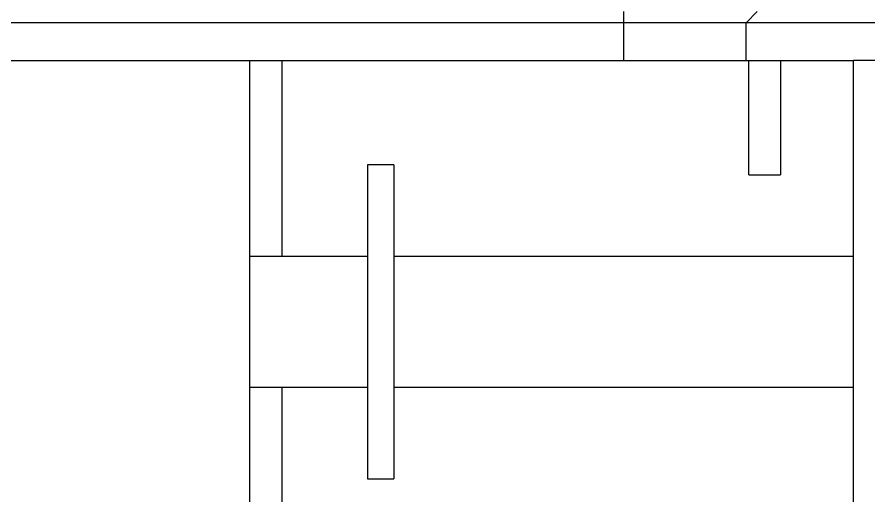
# Model space of a CAD drawing. Header units: millimetres. Extents: x -2889 to 8174, y 2447 to 8478.
# Drawn here: x 2700.74 to 2705.95, y 3460.25 to 3463.18 of the extents above; entities that cross this region are included whole.
import ezdxf

# ---------------------------------------------------------------- set-up
doc = ezdxf.new("R2010")
doc.units = ezdxf.units.MM

msp = doc.modelspace()

# ---------------------------------------------------------------- linework, layer by layer
at = {"color": 7, "linetype": 'Continuous', "lineweight": 25}
for p, q in [((2704.4523, 3463.1495), (2704.4523, 3463.2195)), ((2705.2023, 3463.1495), (2705.2679, 3463.2195)), ((2704.4523, 3463.1495), (2697.6625, 3463.1495)), ((2705.2023, 3463.1495), (2704.4523, 3463.1495)), ((2704.4523, 3462.9195), (2704.4523, 3463.1495)), ((2706.2887, 3463.1495), (2705.2023, 3463.1495)), ((2705.2023, 3462.9195), (2705.2023, 3463.1495)), ((2697.2087, 3462.9195), (2702.1587, 3462.9195)), ((2702.1587, 3462.9195), (2702.1587, 3459.7195)), ((2702.1587, 3462.9195), (2704.4523, 3462.9195)), ((2702.3587, 3461.7195), (2702.3587, 3462.9195)), ((2704.4523, 3462.9195), (2705.2023, 3462.9195)), ((2705.2023, 3462.9195), (2705.8587, 3462.9195)), ((2705.2183, 3462.2195), (2705.2183, 3462.9195)), ((2705.411, 3462.9195), (2705.411, 3462.2195)), ((2705.8587, 3459.7195), (2705.8587, 3462.9195)), ((2707.8587, 3462.9195), (2705.8587, 3462.9195)), ((2703.0425, 3462.2795), (2702.8825, 3462.2795)), ((2702.8825, 3462.2795), (2702.8825, 3461.8154)), ((2703.0425, 3462.2795), (2703.0425, 3461.8154)), ((2705.2183, 3462.2195), (2705.411, 3462.2195)), ((2702.8825, 3461.8154), (2702.8825, 3460.3595)), ((2703.0425, 3461.8154), (2703.0425, 3460.3595)), ((2702.8825, 3461.7195), (2702.1587, 3461.7195)), ((2705.8587, 3461.7195), (2703.0425, 3461.7195)), ((2702.1587, 3460.9195), (2702.8825, 3460.9195)), ((2702.3587, 3459.7195), (2702.3587, 3460.9195)), ((2703.0425, 3460.9195), (2705.8587, 3460.9195)), ((2702.8825, 3460.3595), (2703.0425, 3460.3595))]:
    msp.add_line(p, q, dxfattribs=at)

doc.saveas('drawing.dxf')
